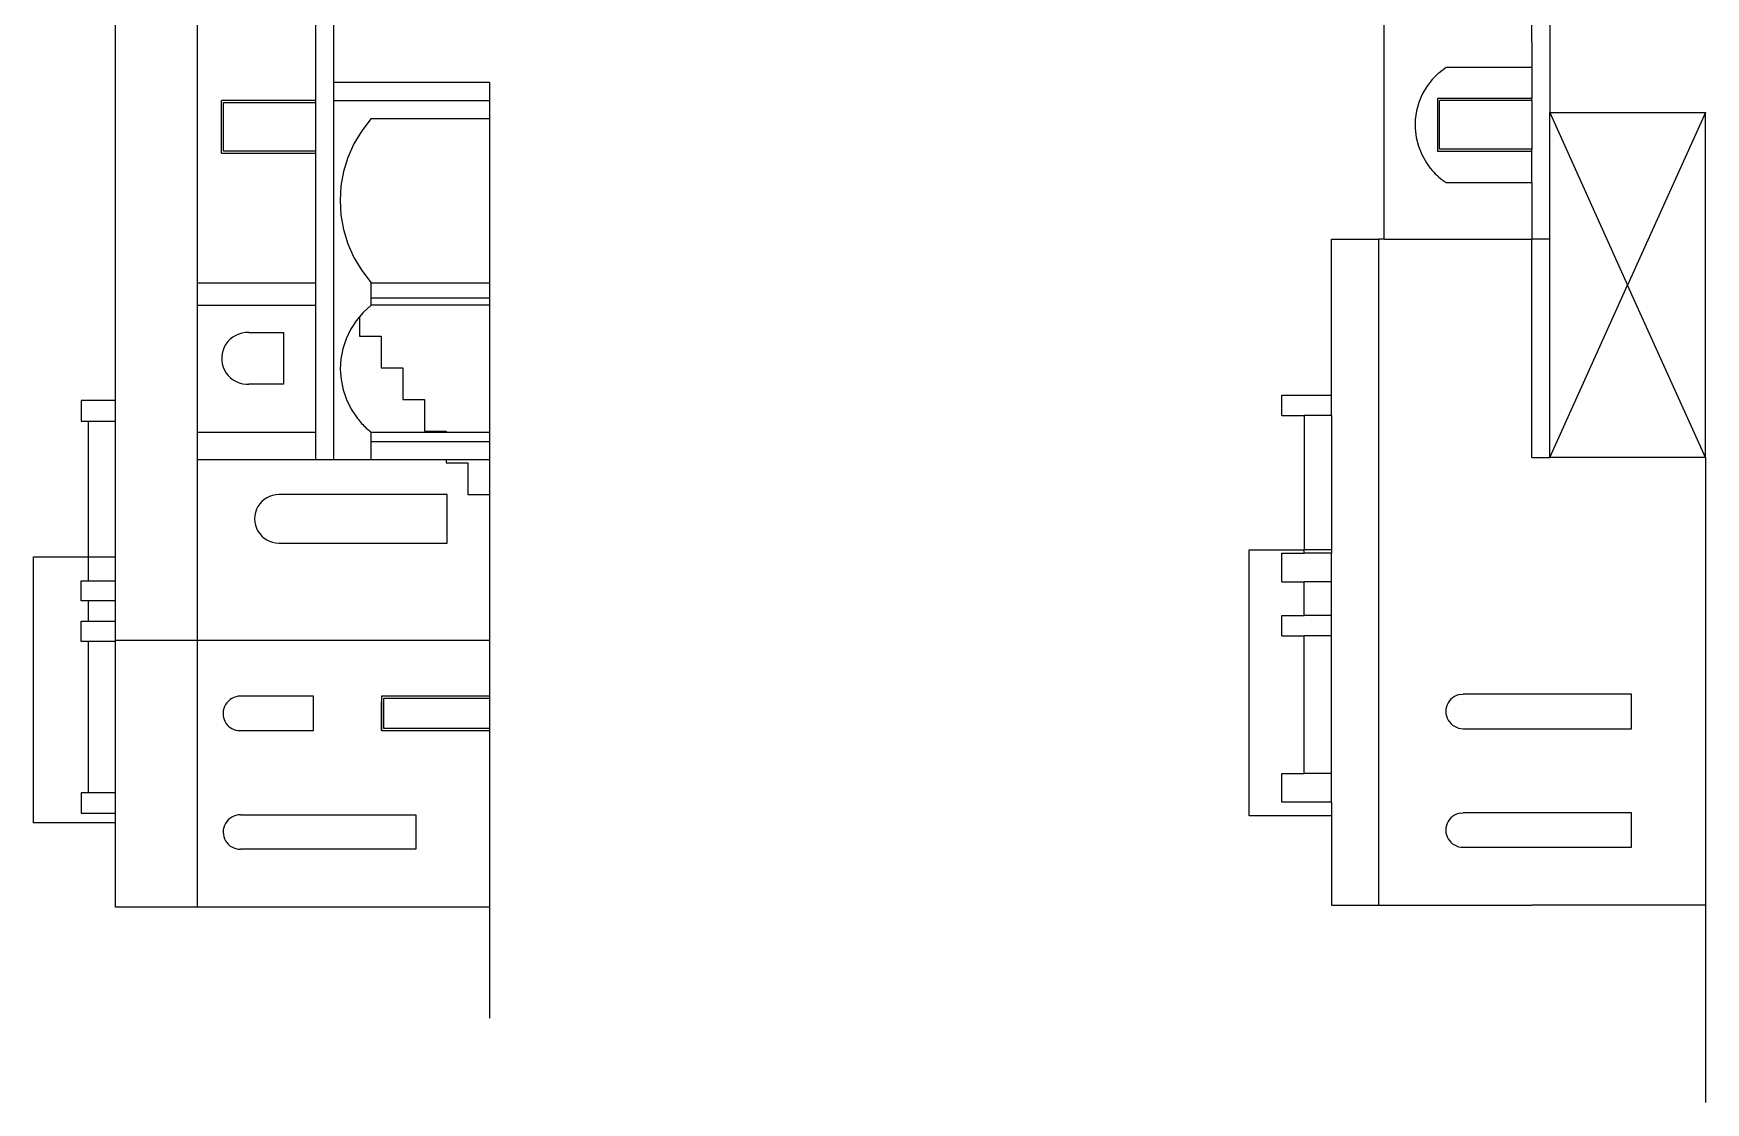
# Model space of a CAD drawing. Extents: x 1960 to 2047, y 2801 to 3019.
# Drawn here: x 1971.47 to 1999.7, y 2841.39 to 2859.44 of the extents above; entities that cross this region are included whole.
import ezdxf

# ---------------------------------------------------------------- set-up
doc = ezdxf.new("R2010")
doc.units = 0

msp = doc.modelspace()

# ---------------------------------------------------------------- linework, layer by layer
for p, q in [((1976.542, 2858.608, 32.996), (1976.542, 2891.226, 32.996)), ((1976.24, 2852.245, 32.996), (1976.24, 2886.931, 32.996)), ((1994.279, 2855.966, 30.366), (1994.279, 2859.823, 30.366)), ((1996.77, 2859.293, 30.366), (1996.77, 2859.823, 30.366)), ((1997.072, 2859.823, 30.366), (1997.072, 2858.104, 30.366)), ((1972.857, 2844.686, 32.996), (1972.857, 2859.584, 32.996)), ((1974.239, 2844.686, 32.996), (1974.239, 2859.584, 32.996)), ((1996.77, 2859.293, 30.366), (1996.77, 2858.869, 30.366)), ((1995.198, 2858.773, 30.366), (1995.324, 2858.869, 30.366)), ((1995.324, 2858.869, 30.366), (1996.77, 2858.869, 30.366)), ((1996.77, 2858.869, 30.366), (1996.77, 2858.339, 30.366)), ((1976.542, 2852.245, 32.996), (1976.542, 2858.608, 32.996)), ((1979.174, 2858.608, 32.996), (1976.542, 2858.608, 32.996)), ((1979.174, 2842.81, 32.996), (1979.174, 2858.608, 32.996)), ((1994.996, 2858.543, 30.366), (1994.92, 2858.413, 30.366)), ((1995.089, 2858.664, 30.366), (1994.996, 2858.543, 30.366)), ((1995.198, 2858.773, 30.366), (1995.089, 2858.664, 30.366)), ((1974.647, 2857.417, 32.996), (1974.647, 2858.307, 32.996)), ((1976.24, 2858.307, 32.996), (1974.647, 2858.307, 32.996)), ((1974.681, 2858.273, 32.996), (1976.24, 2858.273, 32.996)), ((1974.681, 2857.45, 32.996), (1974.681, 2858.273, 32.996)), ((1976.24, 2858.273, 32.996), (1976.24, 2858.307, 32.996)), ((1976.542, 2858.307, 32.996), (1979.174, 2858.307, 32.996)), ((1994.863, 2858.275, 30.366), (1994.823, 2858.131, 30.366)), ((1994.92, 2858.413, 30.366), (1994.863, 2858.275, 30.366)), ((1996.77, 2858.339, 30.366), (1995.177, 2858.339, 30.366)), ((1995.177, 2858.339, 30.366), (1995.177, 2857.45, 30.366)), ((1995.211, 2857.483, 30.366), (1995.211, 2858.306, 30.366)), ((1996.77, 2858.306, 30.366), (1995.211, 2858.306, 30.366)), ((1996.77, 2858.306, 30.366), (1996.77, 2858.339, 30.366)), ((1996.77, 2858.306, 30.366), (1996.77, 2857.483, 30.366)), ((1977.174, 2858.005, 32.996), (1977.013, 2857.797, 32.996)), ((1977.174, 2858.005, 32.996), (1979.174, 2858.005, 32.996)), ((1994.802, 2857.983, 30.366), (1994.8, 2857.834, 30.366)), ((1994.823, 2858.131, 30.366), (1994.802, 2857.983, 30.366)), ((1997.072, 2858.104, 30.366), (1999.704, 2858.104, 30.366)), ((1997.072, 2855.966, 30.366), (1997.072, 2858.104, 30.366)), ((1997.072, 2858.104, 30.366), (1998.388, 2855.191, 30.366)), ((1999.704, 2858.104, 30.366), (1998.388, 2855.191, 30.366)), ((1999.704, 2852.278, 30.366), (1999.704, 2858.104, 30.366)), ((1977.013, 2857.797, 32.996), (1976.881, 2857.577, 32.996)), ((1994.8, 2857.834, 30.366), (1994.818, 2857.684, 30.366)), ((1994.818, 2857.684, 30.366), (1994.855, 2857.536, 30.366)), ((1974.647, 2857.417, 32.996), (1976.24, 2857.417, 32.996)), ((1976.24, 2857.45, 32.996), (1974.681, 2857.45, 32.996)), ((1976.24, 2857.417, 32.996), (1976.24, 2857.45, 32.996)), ((1976.881, 2857.577, 32.996), (1976.778, 2857.346, 32.996)), ((1994.855, 2857.536, 30.366), (1994.912, 2857.393, 30.366)), ((1995.177, 2857.45, 30.366), (1996.77, 2857.45, 30.366)), ((1996.77, 2857.483, 30.366), (1995.211, 2857.483, 30.366)), ((1996.77, 2857.45, 30.366), (1996.77, 2857.483, 30.366)), ((1996.77, 2856.92, 30.366), (1996.77, 2857.45, 30.366)), ((1976.778, 2857.346, 32.996), (1976.705, 2857.107, 32.996)), ((1994.912, 2857.393, 30.366), (1994.99, 2857.255, 30.366)), ((1994.99, 2857.255, 30.366), (1995.013, 2857.22, 30.366)), ((1995.013, 2857.22, 30.366), (1995.037, 2857.188, 30.366)), ((1995.037, 2857.188, 30.366), (1995.062, 2857.156, 30.366)), ((1995.062, 2857.156, 30.366), (1995.087, 2857.126, 30.366)), ((1995.087, 2857.126, 30.366), (1995.113, 2857.097, 30.366)), ((1976.661, 2856.863, 32.996), (1976.646, 2856.617, 32.996)), ((1976.705, 2857.107, 32.996), (1976.661, 2856.863, 32.996)), ((1995.113, 2857.097, 30.366), (1995.139, 2857.07, 30.366)), ((1995.139, 2857.07, 30.366), (1995.167, 2857.043, 30.366)), ((1995.167, 2857.043, 30.366), (1995.196, 2857.017, 30.366)), ((1995.196, 2857.017, 30.366), (1995.226, 2856.992, 30.366)), ((1995.226, 2856.992, 30.366), (1995.258, 2856.967, 30.366)), ((1995.258, 2856.967, 30.366), (1995.29, 2856.944, 30.366)), ((1995.29, 2856.944, 30.366), (1995.324, 2856.92, 30.366)), ((1995.324, 2856.92, 30.366), (1996.77, 2856.92, 30.366)), ((1996.77, 2856.92, 30.366), (1996.77, 2855.966, 30.366)), ((1976.646, 2856.617, 32.996), (1976.661, 2856.37, 32.996)), ((1976.661, 2856.37, 32.996), (1976.705, 2856.126, 32.996)), ((1976.705, 2856.126, 32.996), (1976.778, 2855.887, 32.996)), ((1976.778, 2855.887, 32.996), (1976.881, 2855.656, 32.996)), ((1993.388, 2853.333, 30.366), (1993.388, 2855.966, 30.366)), ((1993.388, 2855.966, 30.366), (1994.185, 2855.966, 30.366)), ((1994.185, 2844.718, 30.366), (1994.185, 2855.966, 30.366)), ((1994.279, 2855.966, 30.366), (1994.185, 2855.966, 30.366)), ((1994.279, 2855.966, 30.366), (1996.77, 2855.966, 30.366)), ((1997.072, 2855.966, 30.366), (1996.77, 2855.966, 30.366)), ((1996.77, 2852.278, 30.366), (1996.77, 2855.966, 30.366)), ((1997.072, 2852.278, 30.366), (1997.072, 2855.966, 30.366)), ((1976.881, 2855.656, 32.996), (1977.013, 2855.436, 32.996)), ((1977.013, 2855.436, 32.996), (1977.174, 2855.229, 32.996)), ((1974.239, 2855.229, 32.996), (1976.24, 2855.229, 32.996)), ((1977.174, 2854.849, 32.996), (1977.174, 2855.229, 32.996)), ((1977.174, 2855.229, 32.996), (1979.174, 2855.229, 32.996)), ((1997.072, 2852.278, 30.366), (1998.388, 2855.191, 30.366)), ((1999.704, 2852.278, 30.366), (1998.388, 2855.191, 30.366)), ((1977.174, 2854.974, 32.996), (1979.174, 2854.974, 32.996)), ((1974.239, 2854.849, 32.996), (1976.24, 2854.849, 32.996)), ((1976.919, 2854.588, 32.996), (1976.823, 2854.439, 32.996)), ((1977.036, 2854.726, 32.996), (1976.919, 2854.588, 32.996)), ((1976.973, 2854.655, 32.996), (1976.973, 2854.329, 32.996)), ((1977.174, 2854.849, 32.996), (1977.036, 2854.726, 32.996)), ((1979.174, 2854.849, 32.996), (1977.174, 2854.849, 32.996)), ((1974.836, 2854.312, 32.996), (1974.792, 2854.277, 32.996)), ((1974.884, 2854.341, 32.996), (1974.836, 2854.312, 32.996)), ((1974.936, 2854.363, 32.996), (1974.884, 2854.341, 32.996)), ((1974.99, 2854.379, 32.996), (1974.936, 2854.363, 32.996)), ((1975.048, 2854.387, 32.996), (1974.99, 2854.379, 32.996)), ((1975.107, 2854.388, 32.996), (1975.048, 2854.387, 32.996)), ((1975.107, 2854.388, 32.996), (1975.693, 2854.388, 32.996)), ((1975.693, 2854.388, 32.996), (1975.693, 2853.516, 32.996)), ((1975.693, 2854.388, 32.996), (1975.693, 2854.388, 35.122)), ((1976.823, 2854.439, 32.996), (1976.747, 2854.28, 32.996)), ((1976.973, 2854.329, 32.996), (1977.339, 2854.329, 32.996)), ((1977.339, 2854.329, 32.996), (1977.339, 2853.794, 32.996)), ((1974.655, 2854.035, 32.996), (1974.648, 2853.975, 32.996)), ((1974.67, 2854.091, 32.996), (1974.655, 2854.035, 32.996)), ((1974.691, 2854.144, 32.996), (1974.67, 2854.091, 32.996)), ((1974.719, 2854.193, 32.996), (1974.691, 2854.144, 32.996)), ((1974.753, 2854.237, 32.996), (1974.719, 2854.193, 32.996)), ((1974.792, 2854.277, 32.996), (1974.753, 2854.237, 32.996)), ((1976.693, 2854.114, 32.996), (1976.661, 2853.943, 32.996)), ((1976.747, 2854.28, 32.996), (1976.693, 2854.114, 32.996)), ((1974.648, 2853.975, 32.996), (1974.649, 2853.916, 32.996)), ((1974.649, 2853.916, 32.996), (1974.657, 2853.859, 32.996)), ((1974.657, 2853.859, 32.996), (1974.673, 2853.804, 32.996)), ((1974.673, 2853.804, 32.996), (1974.696, 2853.752, 32.996)), ((1974.696, 2853.752, 32.996), (1974.724, 2853.704, 32.996)), ((1976.661, 2853.943, 32.996), (1976.651, 2853.769, 32.996)), ((1976.651, 2853.769, 32.996), (1976.663, 2853.595, 32.996)), ((1977.339, 2853.794, 32.996), (1977.705, 2853.794, 32.996)), ((1977.705, 2853.794, 32.996), (1977.705, 2853.259, 32.996)), ((1974.724, 2853.704, 32.996), (1974.759, 2853.66, 32.996)), ((1974.759, 2853.66, 32.996), (1974.799, 2853.621, 32.996)), ((1974.799, 2853.621, 32.996), (1974.844, 2853.587, 32.996)), ((1974.844, 2853.587, 32.996), (1974.893, 2853.559, 32.996)), ((1974.893, 2853.559, 32.996), (1974.945, 2853.538, 32.996)), ((1974.945, 2853.538, 32.996), (1975.001, 2853.523, 32.996)), ((1975.001, 2853.523, 32.996), (1975.061, 2853.516, 32.996)), ((1975.061, 2853.516, 32.996), (1975.065, 2853.516, 32.996)), ((1975.065, 2853.516, 32.996), (1975.069, 2853.516, 32.996)), ((1975.069, 2853.516, 32.996), (1975.073, 2853.515, 32.996)), ((1975.073, 2853.515, 32.996), (1975.076, 2853.515, 32.996)), ((1975.076, 2853.515, 32.996), (1975.08, 2853.515, 32.996)), ((1975.08, 2853.515, 32.996), (1975.084, 2853.515, 32.996)), ((1975.084, 2853.515, 32.996), (1975.088, 2853.515, 32.996)), ((1975.088, 2853.515, 32.996), (1975.092, 2853.515, 32.996)), ((1975.092, 2853.515, 32.996), (1975.096, 2853.515, 32.996)), ((1975.096, 2853.515, 32.996), (1975.1, 2853.516, 32.996)), ((1975.1, 2853.516, 32.996), (1975.104, 2853.516, 32.996)), ((1975.104, 2853.516, 32.996), (1975.107, 2853.516, 32.996)), ((1975.693, 2853.516, 32.996), (1975.107, 2853.516, 32.996)), ((1975.693, 2853.516, 32.996), (1975.693, 2853.516, 35.647)), ((1976.663, 2853.595, 32.996), (1976.697, 2853.423, 32.996)), ((1972.857, 2853.238, 32.996), (1972.274, 2853.238, 32.996)), ((1972.274, 2853.238, 32.996), (1972.274, 2852.894, 32.996)), ((1976.697, 2853.423, 32.996), (1976.754, 2853.255, 32.996)), ((1976.754, 2853.255, 32.996), (1976.835, 2853.093, 32.996)), ((1977.705, 2853.259, 32.996), (1978.071, 2853.259, 32.996)), ((1978.071, 2853.259, 32.996), (1978.071, 2852.724, 32.996)), ((1992.548, 2852.99, 30.366), (1992.548, 2853.333, 30.366)), ((1992.548, 2853.333, 30.366), (1993.388, 2853.333, 30.366)), ((1993.388, 2852.99, 30.366), (1993.388, 2853.333, 30.366)), ((1972.274, 2852.894, 32.996), (1972.857, 2852.894, 32.996)), ((1972.398, 2850.198, 32.996), (1972.398, 2852.894, 32.996)), ((1976.835, 2853.093, 32.996), (1976.939, 2852.939, 32.996)), ((1976.939, 2852.939, 32.996), (1976.957, 2852.917, 32.996)), ((1976.957, 2852.917, 32.996), (1976.975, 2852.895, 32.996)), ((1976.975, 2852.895, 32.996), (1976.993, 2852.874, 32.996)), ((1992.548, 2852.99, 30.366), (1992.929, 2852.99, 30.366)), ((1992.929, 2852.99, 30.366), (1992.929, 2850.72, 30.366)), ((1993.388, 2852.99, 30.366), (1992.929, 2852.99, 30.366)), ((1993.388, 2852.99, 30.366), (1993.388, 2850.72, 30.366)), ((1974.239, 2852.704, 32.996), (1976.24, 2852.704, 32.996)), ((1976.993, 2852.874, 32.996), (1977.011, 2852.853, 32.996)), ((1977.011, 2852.853, 32.996), (1977.03, 2852.833, 32.996)), ((1977.03, 2852.833, 32.996), (1977.049, 2852.814, 32.996)), ((1977.049, 2852.814, 32.996), (1977.068, 2852.795, 32.996)), ((1977.068, 2852.795, 32.996), (1977.088, 2852.776, 32.996)), ((1977.088, 2852.776, 32.996), (1977.108, 2852.758, 32.996)), ((1977.108, 2852.758, 32.996), (1977.13, 2852.74, 32.996)), ((1977.13, 2852.74, 32.996), (1977.152, 2852.722, 32.996)), ((1977.152, 2852.722, 32.996), (1977.174, 2852.704, 32.996)), ((1977.174, 2852.245, 32.996), (1977.174, 2852.704, 32.996)), ((1977.174, 2852.704, 32.996), (1979.174, 2852.704, 32.996)), ((1978.071, 2852.724, 32.996), (1978.437, 2852.724, 32.996)), ((1978.437, 2852.724, 32.996), (1978.437, 2852.704, 32.996)), ((1979.174, 2852.704, 32.996), (1979.174, 2852.704, 32.996)), ((1977.174, 2852.547, 32.996), (1979.174, 2852.547, 32.996)), ((1974.239, 2852.245, 32.996), (1976.24, 2852.245, 32.996)), ((1976.24, 2852.245, 32.996), (1979.174, 2852.245, 32.996)), ((1978.437, 2852.245, 32.996), (1978.437, 2852.189, 32.996)), ((1978.437, 2852.189, 32.996), (1978.803, 2852.189, 32.996)), ((1978.803, 2852.189, 32.996), (1978.803, 2851.654, 32.996)), ((1996.77, 2852.278, 30.366), (1997.072, 2852.278, 30.366)), ((1999.704, 2852.278, 30.366), (1997.072, 2852.278, 30.366)), ((1999.704, 2852.278, 30.366), (1999.704, 2844.718, 30.366)), ((1975.29, 2851.494, 32.996), (1975.26, 2851.45, 32.996)), ((1975.325, 2851.533, 32.996), (1975.29, 2851.494, 32.996)), ((1975.364, 2851.568, 32.996), (1975.325, 2851.533, 32.996)), ((1975.408, 2851.598, 32.996), (1975.364, 2851.568, 32.996)), ((1975.455, 2851.622, 32.996), (1975.408, 2851.598, 32.996)), ((1975.506, 2851.639, 32.996), (1975.455, 2851.622, 32.996)), ((1975.56, 2851.65, 32.996), (1975.506, 2851.639, 32.996)), ((1975.615, 2851.654, 32.996), (1975.56, 2851.65, 32.996)), ((1978.457, 2851.654, 32.996), (1975.615, 2851.654, 32.996)), ((1978.457, 2850.832, 32.996), (1978.457, 2851.654, 32.996)), ((1978.803, 2851.654, 32.996), (1979.17, 2851.654, 32.996)), ((1975.208, 2851.299, 32.996), (1975.204, 2851.243, 32.996)), ((1975.204, 2851.243, 32.996), (1975.208, 2851.187, 32.996)), ((1975.219, 2851.352, 32.996), (1975.208, 2851.299, 32.996)), ((1975.208, 2851.187, 32.996), (1975.219, 2851.134, 32.996)), ((1975.237, 2851.403, 32.996), (1975.219, 2851.352, 32.996)), ((1975.26, 2851.45, 32.996), (1975.237, 2851.403, 32.996)), ((1975.219, 2851.134, 32.996), (1975.236, 2851.083, 32.996)), ((1975.236, 2851.083, 32.996), (1975.26, 2851.035, 32.996)), ((1975.26, 2851.035, 32.996), (1975.29, 2850.992, 32.996)), ((1975.29, 2850.992, 32.996), (1975.324, 2850.952, 32.996)), ((1975.324, 2850.952, 32.996), (1975.364, 2850.917, 32.996)), ((1975.364, 2850.917, 32.996), (1975.408, 2850.888, 32.996)), ((1975.408, 2850.888, 32.996), (1975.455, 2850.864, 32.996)), ((1975.455, 2850.864, 32.996), (1975.506, 2850.846, 32.996)), ((1975.506, 2850.846, 32.996), (1975.559, 2850.835, 32.996)), ((1975.559, 2850.835, 32.996), (1975.615, 2850.832, 32.996)), ((1975.615, 2850.832, 32.996), (1978.457, 2850.832, 32.996)), ((1992, 2846.229, 30.366), (1992, 2850.72, 30.366)), ((1992, 2850.72, 30.366), (1992.929, 2850.72, 30.366)), ((1992.548, 2850.18, 30.366), (1992.548, 2850.665, 30.366)), ((1992.548, 2850.665, 30.366), (1992.929, 2850.665, 30.366)), ((1992.929, 2850.665, 30.366), (1992.929, 2850.72, 30.366)), ((1993.388, 2850.72, 30.366), (1992.929, 2850.72, 30.366)), ((1993.388, 2850.665, 30.366), (1992.929, 2850.665, 30.366)), ((1993.388, 2850.72, 30.366), (1993.388, 2850.665, 30.366)), ((1993.388, 2850.18, 30.366), (1993.388, 2850.665, 30.366)), ((1971.469, 2846.111, 32.996), (1971.469, 2850.602, 32.996)), ((1971.469, 2850.602, 32.996), (1972.857, 2850.602, 32.996)), ((1972.274, 2849.855, 32.996), (1972.274, 2850.198, 32.996)), ((1972.274, 2850.198, 32.996), (1972.857, 2850.198, 32.996)), ((1992.548, 2850.18, 30.366), (1992.929, 2850.18, 30.366)), ((1992.929, 2849.612, 30.366), (1992.929, 2850.18, 30.366)), ((1993.388, 2850.18, 30.366), (1992.929, 2850.18, 30.366)), ((1993.388, 2849.612, 30.366), (1993.388, 2850.18, 30.366)), ((1972.857, 2849.855, 32.996), (1972.274, 2849.855, 32.996)), ((1972.398, 2849.516, 32.996), (1972.398, 2849.855, 32.996)), ((1972.274, 2849.172, 32.996), (1972.274, 2849.516, 32.996)), ((1972.274, 2849.516, 32.996), (1972.857, 2849.516, 32.996)), ((1992.548, 2849.268, 30.366), (1992.548, 2849.612, 30.366)), ((1992.548, 2849.612, 30.366), (1992.929, 2849.612, 30.366)), ((1993.388, 2849.612, 30.366), (1992.929, 2849.612, 30.366)), ((1993.388, 2849.268, 30.366), (1993.388, 2849.612, 30.366)), ((1992.548, 2849.268, 30.366), (1992.929, 2849.268, 30.366)), ((1992.929, 2846.943, 30.366), (1992.929, 2849.268, 30.366)), ((1993.388, 2849.268, 30.366), (1992.929, 2849.268, 30.366)), ((1993.388, 2846.943, 30.366), (1993.388, 2849.268, 30.366)), ((1972.857, 2849.172, 32.996), (1972.274, 2849.172, 32.996)), ((1972.398, 2846.613, 32.996), (1972.398, 2849.172, 32.996)), ((1972.857, 2849.194, 32.996), (1979.174, 2849.194, 32.996)), ((1974.714, 2848.107, 32.996), (1974.697, 2848.073, 32.996)), ((1974.735, 2848.137, 32.996), (1974.714, 2848.107, 32.996)), ((1974.76, 2848.165, 32.996), (1974.735, 2848.137, 32.996)), ((1974.789, 2848.19, 32.996), (1974.76, 2848.165, 32.996)), ((1974.82, 2848.21, 32.996), (1974.789, 2848.19, 32.996)), ((1974.854, 2848.227, 32.996), (1974.82, 2848.21, 32.996)), ((1974.89, 2848.239, 32.996), (1974.854, 2848.227, 32.996)), ((1974.928, 2848.246, 32.996), (1974.89, 2848.239, 32.996)), ((1974.968, 2848.248, 32.996), (1974.928, 2848.246, 32.996)), ((1976.196, 2848.248, 32.996), (1974.968, 2848.248, 32.996)), ((1976.196, 2847.667, 32.996), (1976.196, 2848.248, 32.996)), ((1979.174, 2848.248, 32.996), (1977.344, 2848.248, 32.996)), ((1977.344, 2848.248, 32.996), (1977.344, 2847.667, 32.996)), ((1977.344, 2847.667, 32.996), (1977.344, 2848.151, 32.996)), ((1977.385, 2848.215, 32.996), (1979.174, 2848.215, 32.996)), ((1977.385, 2847.7, 32.996), (1977.385, 2848.215, 32.996)), ((1995.341, 2848.103, 30.366), (1995.328, 2848.067, 30.366)), ((1995.358, 2848.137, 30.366), (1995.341, 2848.103, 30.366)), ((1995.379, 2848.168, 30.366), (1995.358, 2848.137, 30.366)), ((1995.403, 2848.196, 30.366), (1995.379, 2848.168, 30.366)), ((1995.431, 2848.22, 30.366), (1995.403, 2848.196, 30.366)), ((1995.462, 2848.241, 30.366), (1995.431, 2848.22, 30.366)), ((1995.496, 2848.258, 30.366), (1995.462, 2848.241, 30.366)), ((1995.532, 2848.271, 30.366), (1995.496, 2848.258, 30.366)), ((1995.57, 2848.278, 30.366), (1995.532, 2848.271, 30.366)), ((1995.57, 2848.278, 30.366), (1995.609, 2848.281, 30.366)), ((1998.451, 2848.281, 30.366), (1995.609, 2848.281, 30.366)), ((1998.451, 2847.699, 30.366), (1998.451, 2848.281, 30.366)), ((1974.675, 2848, 32.996), (1974.672, 2847.96, 32.996)), ((1974.672, 2847.96, 32.996), (1974.674, 2847.923, 32.996)), ((1974.674, 2847.923, 32.996), (1974.679, 2847.888, 32.996)), ((1974.684, 2848.037, 32.996), (1974.675, 2848, 32.996)), ((1974.679, 2847.888, 32.996), (1974.689, 2847.855, 32.996)), ((1974.697, 2848.073, 32.996), (1974.684, 2848.037, 32.996)), ((1974.689, 2847.855, 32.996), (1974.703, 2847.823, 32.996)), ((1974.703, 2847.823, 32.996), (1974.72, 2847.794, 32.996)), ((1974.72, 2847.794, 32.996), (1974.74, 2847.766, 32.996)), ((1995.321, 2848.029, 30.366), (1995.318, 2847.99, 30.366)), ((1995.318, 2847.99, 30.366), (1995.321, 2847.951, 30.366)), ((1995.328, 2848.067, 30.366), (1995.321, 2848.029, 30.366)), ((1995.321, 2847.951, 30.366), (1995.329, 2847.913, 30.366)), ((1995.329, 2847.913, 30.366), (1995.341, 2847.877, 30.366)), ((1995.341, 2847.877, 30.366), (1995.358, 2847.843, 30.366)), ((1995.358, 2847.843, 30.366), (1995.379, 2847.812, 30.366)), ((1995.379, 2847.812, 30.366), (1995.404, 2847.784, 30.366)), ((1974.74, 2847.766, 32.996), (1974.764, 2847.742, 32.996)), ((1974.764, 2847.742, 32.996), (1974.79, 2847.72, 32.996)), ((1974.79, 2847.72, 32.996), (1974.819, 2847.701, 32.996)), ((1974.819, 2847.701, 32.996), (1974.851, 2847.686, 32.996)), ((1974.851, 2847.686, 32.996), (1974.884, 2847.675, 32.996)), ((1974.884, 2847.675, 32.996), (1974.92, 2847.667, 32.996)), ((1974.92, 2847.667, 32.996), (1976.196, 2847.667, 32.996)), ((1977.344, 2847.667, 32.996), (1979.174, 2847.667, 32.996)), ((1979.174, 2847.7, 32.996), (1977.385, 2847.7, 32.996)), ((1995.404, 2847.784, 30.366), (1995.432, 2847.76, 30.366)), ((1995.432, 2847.76, 30.366), (1995.463, 2847.739, 30.366)), ((1995.463, 2847.739, 30.366), (1995.496, 2847.722, 30.366)), ((1995.496, 2847.722, 30.366), (1995.532, 2847.709, 30.366)), ((1995.532, 2847.709, 30.366), (1995.57, 2847.702, 30.366)), ((1995.57, 2847.702, 30.366), (1995.609, 2847.699, 30.366)), ((1995.609, 2847.699, 30.366), (1998.451, 2847.699, 30.366)), ((1992.548, 2846.458, 30.366), (1992.548, 2846.943, 30.366)), ((1992.548, 2846.943, 30.366), (1992.929, 2846.943, 30.366)), ((1993.388, 2846.943, 30.366), (1992.929, 2846.943, 30.366)), ((1993.388, 2846.458, 30.366), (1993.388, 2846.943, 30.366)), ((1972.857, 2846.613, 32.996), (1972.274, 2846.613, 32.996)), ((1972.274, 2846.613, 32.996), (1972.274, 2846.27, 32.996)), ((1993.388, 2846.458, 30.366), (1992.548, 2846.458, 30.366)), ((1993.388, 2846.458, 30.366), (1993.388, 2846.229, 30.366)), ((1972.857, 2846.111, 32.996), (1971.469, 2846.111, 32.996)), ((1972.274, 2846.27, 32.996), (1972.857, 2846.27, 32.996)), ((1974.712, 2846.1, 32.996), (1974.695, 2846.066, 32.996)), ((1974.733, 2846.131, 32.996), (1974.712, 2846.1, 32.996)), ((1974.758, 2846.159, 32.996), (1974.733, 2846.131, 32.996)), ((1974.786, 2846.184, 32.996), (1974.758, 2846.159, 32.996)), ((1974.817, 2846.205, 32.996), (1974.786, 2846.184, 32.996)), ((1974.85, 2846.221, 32.996), (1974.817, 2846.205, 32.996)), ((1974.886, 2846.234, 32.996), (1974.85, 2846.221, 32.996)), ((1974.924, 2846.242, 32.996), (1974.886, 2846.234, 32.996)), ((1974.964, 2846.244, 32.996), (1974.924, 2846.242, 32.996)), ((1974.964, 2846.244, 32.996), (1977.926, 2846.244, 32.996)), ((1977.926, 2846.244, 32.996), (1977.926, 2845.663, 32.996)), ((1993.388, 2846.229, 30.366), (1992, 2846.229, 30.366)), ((1993.388, 2846.229, 30.366), (1993.388, 2844.718, 30.366)), ((1995.341, 2846.099, 30.366), (1995.328, 2846.063, 30.366)), ((1995.358, 2846.133, 30.366), (1995.341, 2846.099, 30.366)), ((1995.379, 2846.164, 30.366), (1995.358, 2846.133, 30.366)), ((1995.403, 2846.192, 30.366), (1995.379, 2846.164, 30.366)), ((1995.431, 2846.216, 30.366), (1995.403, 2846.192, 30.366)), ((1995.462, 2846.237, 30.366), (1995.431, 2846.216, 30.366)), ((1995.496, 2846.254, 30.366), (1995.462, 2846.237, 30.366)), ((1995.532, 2846.267, 30.366), (1995.496, 2846.254, 30.366)), ((1995.57, 2846.274, 30.366), (1995.532, 2846.267, 30.366)), ((1995.57, 2846.274, 30.366), (1995.609, 2846.277, 30.366)), ((1998.451, 2846.277, 30.366), (1995.609, 2846.277, 30.366)), ((1998.451, 2845.696, 30.366), (1998.451, 2846.277, 30.366)), ((1974.675, 2845.993, 32.996), (1974.673, 2845.954, 32.996)), ((1974.673, 2845.954, 32.996), (1974.676, 2845.914, 32.996)), ((1974.683, 2846.031, 32.996), (1974.675, 2845.993, 32.996)), ((1974.676, 2845.914, 32.996), (1974.683, 2845.876, 32.996)), ((1974.695, 2846.066, 32.996), (1974.683, 2846.031, 32.996)), ((1974.683, 2845.876, 32.996), (1974.696, 2845.84, 32.996)), ((1974.696, 2845.84, 32.996), (1974.713, 2845.807, 32.996)), ((1995.321, 2846.025, 30.366), (1995.318, 2845.986, 30.366)), ((1995.318, 2845.986, 30.366), (1995.321, 2845.947, 30.366)), ((1995.328, 2846.063, 30.366), (1995.321, 2846.025, 30.366)), ((1995.321, 2845.947, 30.366), (1995.329, 2845.909, 30.366)), ((1995.329, 2845.909, 30.366), (1995.341, 2845.873, 30.366)), ((1995.341, 2845.873, 30.366), (1995.358, 2845.839, 30.366)), ((1995.358, 2845.839, 30.366), (1995.379, 2845.808, 30.366)), ((1974.713, 2845.807, 32.996), (1974.734, 2845.776, 32.996)), ((1974.734, 2845.776, 32.996), (1974.758, 2845.748, 32.996)), ((1974.758, 2845.748, 32.996), (1974.786, 2845.723, 32.996)), ((1974.786, 2845.723, 32.996), (1974.817, 2845.702, 32.996)), ((1974.817, 2845.702, 32.996), (1974.851, 2845.685, 32.996)), ((1974.851, 2845.685, 32.996), (1974.887, 2845.673, 32.996)), ((1974.887, 2845.673, 32.996), (1974.925, 2845.665, 32.996)), ((1974.925, 2845.665, 32.996), (1974.964, 2845.663, 32.996)), ((1977.926, 2845.663, 32.996), (1974.964, 2845.663, 32.996)), ((1995.379, 2845.808, 30.366), (1995.404, 2845.781, 30.366)), ((1995.404, 2845.781, 30.366), (1995.432, 2845.756, 30.366)), ((1995.432, 2845.756, 30.366), (1995.463, 2845.735, 30.366)), ((1995.463, 2845.735, 30.366), (1995.496, 2845.718, 30.366)), ((1995.496, 2845.718, 30.366), (1995.532, 2845.706, 30.366)), ((1995.532, 2845.706, 30.366), (1995.57, 2845.698, 30.366)), ((1995.57, 2845.698, 30.366), (1995.609, 2845.696, 30.366)), ((1995.609, 2845.696, 30.366), (1998.451, 2845.696, 30.366)), ((1993.388, 2844.718, 30.366), (1994.185, 2844.718, 30.366)), ((1994.185, 2844.718, 30.366), (1994.279, 2844.718, 30.366)), ((1994.279, 2844.718, 30.366), (1996.77, 2844.718, 30.366)), ((1997.072, 2844.718, 30.366), (1996.77, 2844.718, 30.366)), ((1999.704, 2844.718, 30.366), (1997.072, 2844.718, 30.366)), ((1999.704, 2844.718, 30.366), (1999.704, 2841.385, 30.366)), ((1979.174, 2844.686, 32.996), (1972.857, 2844.686, 32.996))]:
    msp.add_line(p, q)

doc.saveas('drawing.dxf')
